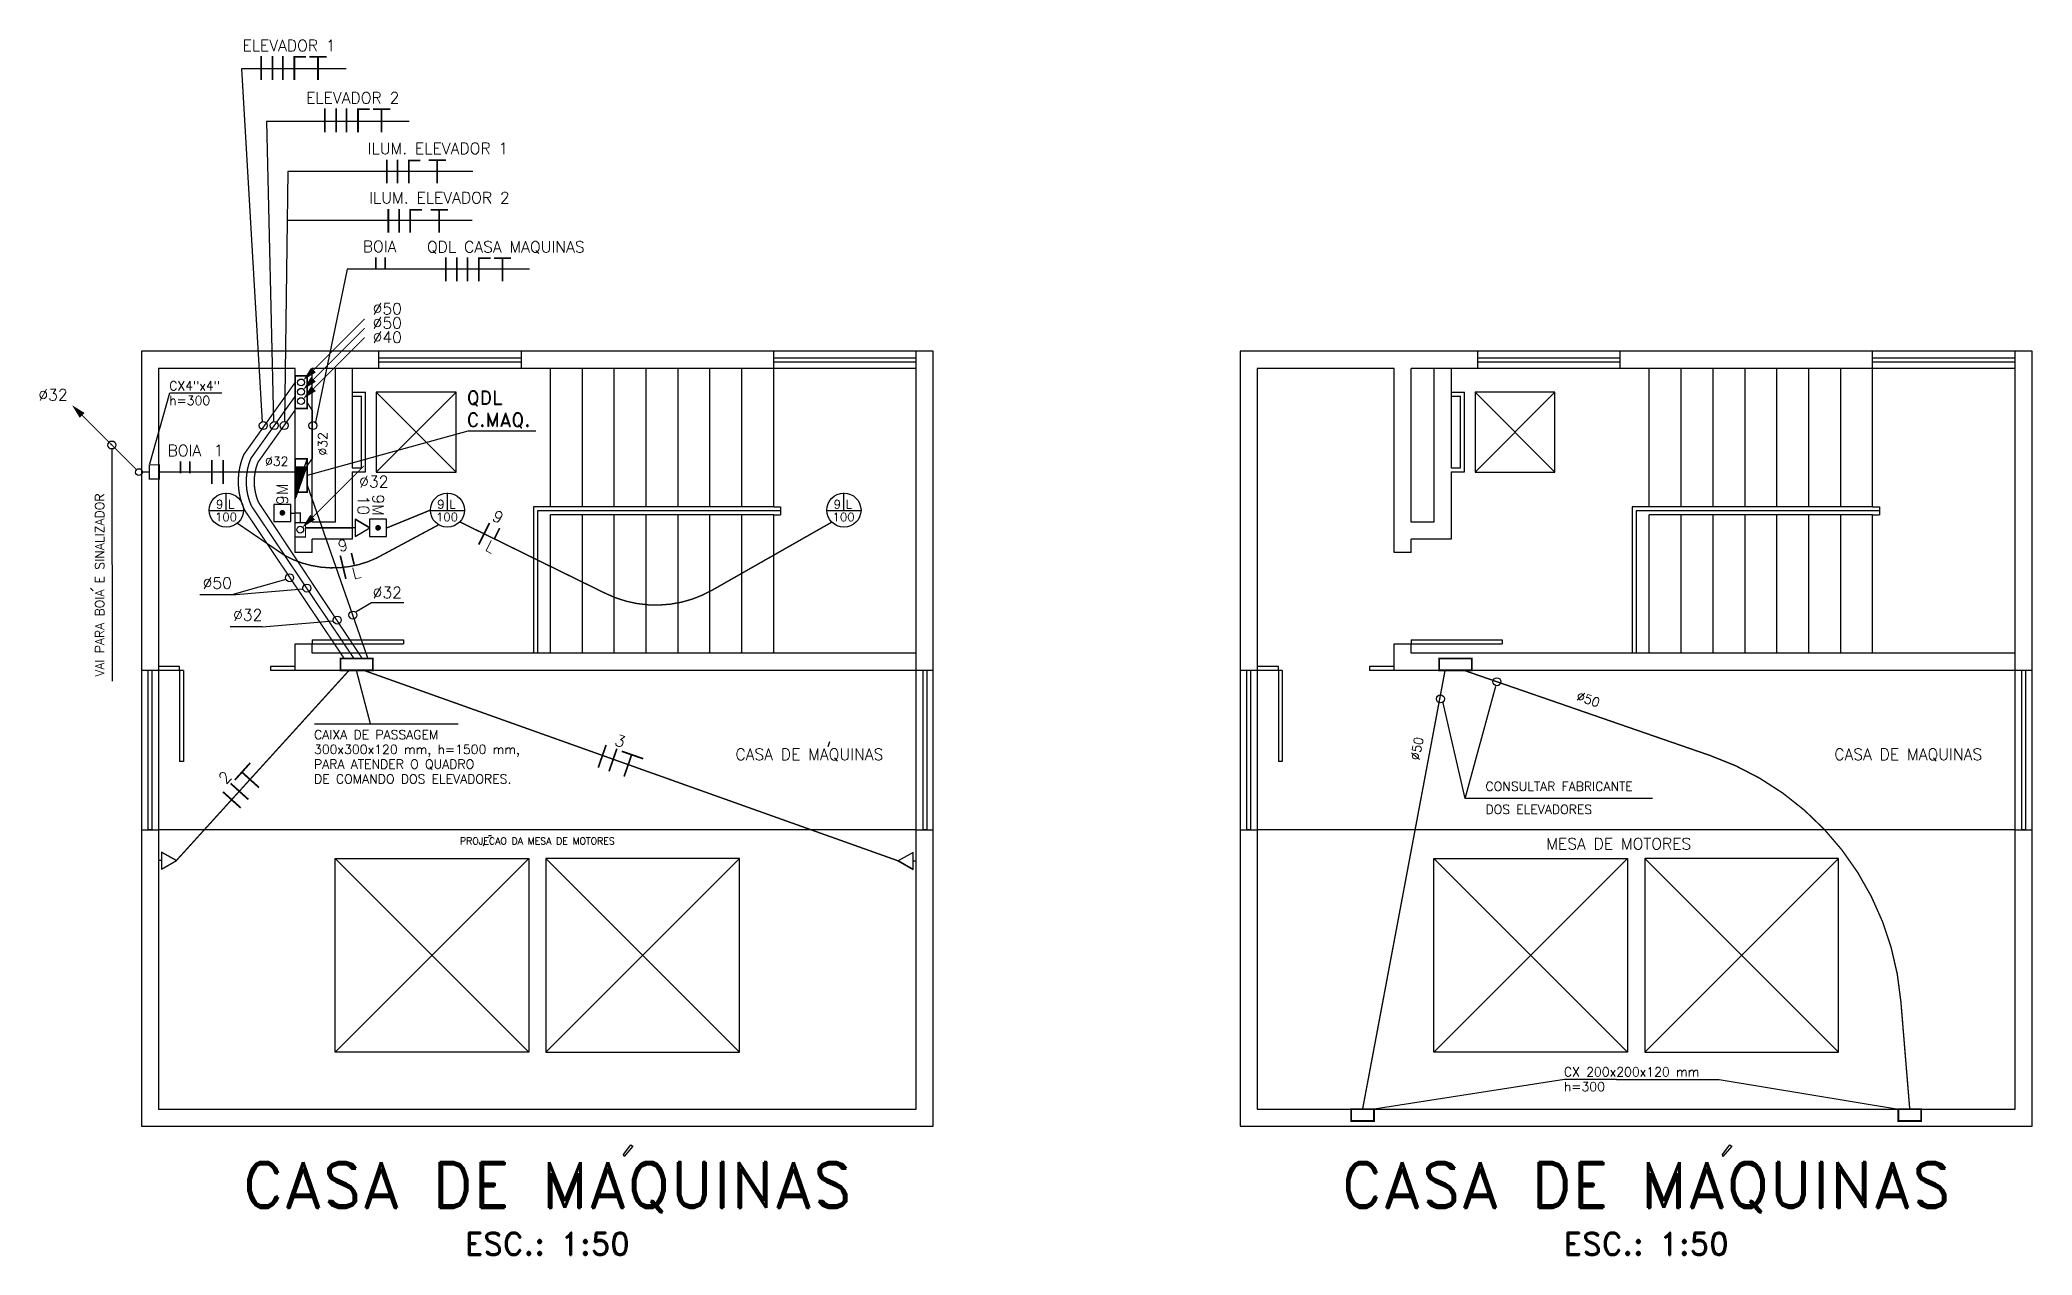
# Model space of a CAD drawing. Extents: x 0.002 to 0.352, y 0.005 to 0.218.
import ezdxf
from ezdxf.enums import TextEntityAlignment as Align

# ---------------------------------------------------------------- set-up
doc = ezdxf.new("R2010")
doc.units = 0
doc.header["$LTSCALE"] = 250
doc.header["$MEASUREMENT"] = 0
doc.linetypes.add('DASHED', pattern=[0.75, 0.5, -0.25])
doc.linetypes.add('DASHEDX2', pattern=[1.5, 1, -0.5])
doc.layers.get('0').update_dxf_attribs({"linetype": 'CONTINUOUS'})
for name, color, linetype in [('CEMIG', 1, 'CONTINUOUS'), ('DETALHES', 7, 'CONTINUOUS'), ('ILUMINACAO', 1, 'CONTINUOUS'), ('QELET', 1, 'CONTINUOUS'), ('TOMADAS', 1, 'CONTINUOUS'), ('TUBELETRICA', 5, 'CONTINUOUS')]:
    doc.layers.add(name, color=color, linetype=linetype)
doc.styles.add('ROMAND', font='romand', dxfattribs={"height": 200})
doc.styles.add('ROMANS', font='ROMANS.SHX', dxfattribs={"height": 80})

# ---------------------------------------------------------------- blocks, each defined once
blk = doc.blocks.new('FASE1RET')
at = {"const_width": 0.3}
for points in [[(0.15, 2.1), (0.15, -2.1)], [(2.15, 2.1), (2.15, 0)]]:
    blk.add_lwpolyline(points, dxfattribs=at)
at = {"style": 'ROMANS'}
for tag, p in [('C', (0.15, 2.75)), ('R', (1.45, -2.5))]:
    blk.add_attdef(tag, p, '', height=2, dxfattribs=at)
blk = doc.blocks.new('LPR8')
for p, q in [((0, 35), (0, 0)), ((0, 35), (800, 35)), ((0, 0), (800, 0)), ((800, 35), (800, 0))]:
    blk.add_line(p, q)
blk = doc.blocks.new('2FASETER')
at = {"const_width": 0.3}
for points in [[(0.15, 2.1), (0.15, -2.1)], [(2.15, 2.1), (2.15, -2.1)], [(3.1, 1.95), (7.1, 1.95)], [(4.95, 1.8), (4.95, -2.1)]]:
    blk.add_lwpolyline(points, dxfattribs=at)
at = {"style": 'ROMANS'}
for tag, p in [('C', (1.4, 2.55)), ('B', (2.4, -4.75))]:
    blk.add_attdef(tag, p, '', height=2, dxfattribs=at)
blk = doc.blocks.new('TOBAIXA')
at = {"layer": 'TOMADAS', "color": 1}
blk.add_line((-0.03, 0.54), (-0.03, 0.04), dxfattribs=at)
blk.add_lwpolyline([(-1.53, 0.54), (1.47, 0.54), (-0.03, 3.14)], close=True, dxfattribs=at)
blk.add_lwpolyline([(-1.53, 0.54), (-0.03, 3.14), (-1.53, 0.54)], dxfattribs=at)
at = {"layer": 'TOMADAS', "color": 1, "linetype": 'Continuous', "style": 'ROMANS'}
for tag, p, flags in [('P', (0, 4), 13), ('FP', (0, -2), 13), ('N', (2, 1), 4)]:
    blk.add_attdef(tag, p, '', height=2, dxfattribs=dict(at, flags=flags))
blk = doc.blocks.new('CP2')
at = {"layer": 'QELET', "const_width": 15}
blk.add_lwpolyline([(0, 105), (200, 105), (200, 0), (0, 0)], close=True, dxfattribs=at)
blk = doc.blocks.new('INCAND')
at = {"layer": 'ILUMINACAO'}
for p, q in [((0.04, -0.04), (0.04, 3.03)), ((-2.97, -0.04), (3.05, -0.04))]:
    blk.add_line(p, q, dxfattribs=at)
blk.add_circle((0.04, 0.01), 3, dxfattribs=at)
at = {"layer": 'ILUMINACAO', "style": 'ROMANS'}
for tag, p, flags in [('N', (-1.76, 0.29), 4), ('P', (-1.95, -1.95), 12), ('FP', (-1.24, -5.54), 13)]:
    blk.add_attdef(tag, p, '', height=1.5, dxfattribs=dict(at, flags=flags))
blk.add_attdef('R', (0.37, 0.3), '', height=1.5, dxfattribs=at)
blk = doc.blocks.new('RETORNO')
at = {"const_width": 0.3}
blk.add_lwpolyline([(0.17, 2.12), (0.17, 0.02)], dxfattribs=at)
at = {"style": 'ROMANS'}
blk.add_attdef('R', (-0.57, -3.03), '', height=2, dxfattribs=at)
blk = doc.blocks.new('FASE')
at = {"const_width": 0.3}
for points in [[(0, 1.95), (0.3, 1.95)], [(0.15, 1.8), (0.15, -2.1)]]:
    blk.add_lwpolyline(points, dxfattribs=at)
at = {"style": 'ROMANS'}
blk.add_attdef('C', (-0.14, 3.55), '', height=2, dxfattribs=at)
blk = doc.blocks.new('FAFAFANT')
at = {"const_width": 0.3}
for points in [[(0.15, 2.1), (0.15, -2.1)], [(2.1, 2.1), (2.1, -2.1)], [(3.95, 2.1), (3.95, -2.1)], [(5.95, 2.1), (5.95, -2.1)], [(6.05, 1.95), (8, 1.95)], [(8.6, 1.95), (11.6, 1.95)], [(10.1, 2.1), (10.1, -2.1)]]:
    blk.add_lwpolyline(points, dxfattribs=at)
at = {"style": 'ROMANS'}
for tag, p in [('C', (1.9, 2.95)), ('B', (2.35, -5.4))]:
    blk.add_attdef(tag, p, '', height=2, dxfattribs=at)
blk = doc.blocks.new('TCP44')
at = {"layer": 'TUBELETRICA', "color": 5}
blk.add_line((228, 0), (-228, 0), dxfattribs=at)
at = {"layer": 'TUBELETRICA', "color": 5, "style": 'ROMANS'}
for s, p in [('CX4"x4"', (-233, 26)), ('h=300', (-233, -103))]:
    blk.add_text(s, height=80, dxfattribs=at).set_placement(p)
blk = doc.blocks.new('2FASE')
at = {"const_width": 0.3}
for points in [[(0.15, 2.1), (0.15, -2.1)], [(2.15, 2.1), (2.15, -2.1)]]:
    blk.add_lwpolyline(points, dxfattribs=at)
at = {"style": 'ROMANS'}
blk.add_attdef('C', (0.5, 2.8), '', height=2, dxfattribs=at)
blk = doc.blocks.new('TD')
at = {"color": 1, "const_width": 8}
blk.add_lwpolyline([(110, 110), (559, 559)], dxfattribs=at)
at = {"color": 1}
blk.add_lwpolyline([(110, 110, 60, 0, 0), (21, 21, 0, 0, 0)], format="xyseb", dxfattribs=at)
blk.add_circle((0, 0), 30, dxfattribs=at)
blk = doc.blocks.new('CP44')
at = {"layer": 'CEMIG', "const_width": 10}
blk.add_lwpolyline([(0, 0), (125, 0), (125, 90), (0, 90)], close=True, dxfattribs=at)
blk = doc.blocks.new('*X11')
at = {"color": 0}
for p, q in [((3974, 9685), (4078, 9685)), ((3974, 9680), (4076, 9680)), ((3974, 9675), (4075, 9675)), ((3974, 9670), (4073, 9670)), ((3974, 9665), (4071, 9665)), ((3974, 9660), (4069, 9660)), ((3974, 9655), (4067, 9655)), ((3974, 9650), (4066, 9650)), ((3974, 9645), (4064, 9645)), ((3974, 9640), (4062, 9640)), ((3974, 9635), (4060, 9635)), ((3974, 9630), (4058, 9630)), ((3974, 9625), (4057, 9625)), ((3974, 9620), (4055, 9620)), ((3974, 9615), (4053, 9615)), ((3974, 9610), (4051, 9610)), ((3974, 9605), (4050, 9605)), ((3974, 9600), (4048, 9600)), ((3974, 9595), (4046, 9595)), ((3974, 9590), (4044, 9590)), ((3974, 9585), (4042, 9585)), ((3974, 9580), (4041, 9580)), ((3974, 9575), (4039, 9575)), ((3974, 9570), (4037, 9570)), ((3974, 9565), (4035, 9565)), ((3974, 9560), (4033, 9560)), ((3974, 9555), (4032, 9555)), ((3974, 9550), (4030, 9550)), ((3974, 9545), (4028, 9545)), ((3974, 9540), (4026, 9540)), ((3974, 9535), (4024, 9535)), ((3974, 9530), (4023, 9530)), ((3974, 9525), (4021, 9525)), ((3974, 9520), (4019, 9520)), ((3974, 9515), (4017, 9515)), ((3974, 9510), (4015, 9510)), ((3974, 9505), (4014, 9505)), ((3974, 9500), (4012, 9500)), ((3974, 9495), (4010, 9495)), ((3974, 9490), (4008, 9490)), ((3974, 9485), (4007, 9485)), ((3974, 9480), (4005, 9480)), ((3974, 9475), (4003, 9475)), ((3974, 9470), (4001, 9470)), ((3974, 9465), (3999, 9465)), ((3974, 9460), (3998, 9460)), ((3974, 9455), (3996, 9455)), ((3974, 9450), (3994, 9450)), ((3974, 9445), (3992, 9445)), ((3974, 9440), (3990, 9440)), ((3974, 9435), (3989, 9435)), ((3974, 9430), (3987, 9430)), ((3974, 9425), (3985, 9425)), ((3974, 9420), (3983, 9420)), ((3974, 9415), (3981, 9415)), ((3974, 9410), (3980, 9410)), ((3974, 9405), (3978, 9405)), ((3974, 9400), (3976, 9400)), ((3974, 9395), (3974, 9395))]:
    blk.add_line(p, q, dxfattribs=at)
blk = doc.blocks.new('CP3')
at = {"layer": 'CEMIG', "const_width": 15}
blk.add_lwpolyline([(0, 105), (285, 105), (285, 0), (0, 0)], close=True, dxfattribs=at)
blk = doc.blocks.new('CP30')
at = {"layer": 'TOMADAS'}
blk.add_blockref('CP3', (0, 0), dxfattribs=at)
blk = doc.blocks.new('TERRA')
at = {"const_width": 0.3}
for points in [[(-0.08, 1.95), (2.97, 1.95)], [(1.42, 2.1), (1.42, -2.1)]]:
    blk.add_lwpolyline(points, dxfattribs=at)
at = {"style": 'ROMANS'}
blk.add_attdef('B', (0.52, -5.02), '', height=2, dxfattribs=at)
blk = doc.blocks.new('NEUTRO')
at = {"const_width": 0.3}
for points in [[(0.15, 2.1), (0.15, -2.1)], [(0.2, 1.95), (2.2, 1.95)]]:
    blk.add_lwpolyline(points, dxfattribs=at)
at = {"style": 'ROMANS'}
blk.add_attdef('C', (0.04, 2.98), '', height=2, dxfattribs=at)

msp = doc.modelspace()

# ---------------------------------------------------------------- linework, layer by layer
at = {"layer": 'DETALHES'}
for p, q in [((0.03738, 0.21296), (0.04103, 0.15095)), ((0.05575, 0.21296), (0.03738, 0.21296)), ((0.0668, 0.2037), (0.04177, 0.2037)), ((0.04177, 0.2037), (0.04304, 0.15106)), ((0.04551, 0.19493), (0.04496, 0.15103)), ((0.07802, 0.19493), (0.04551, 0.19493)), ((0.07786, 0.18632), (0.04534, 0.18632)), ((0.05592, 0.17779), (0.0504, 0.15093)), ((0.08794, 0.17779), (0.05592, 0.17779)), ((0.01982, 0.16338), (0.01982, 0.02738)), ((0.15882, 0.16338), (0.01982, 0.16338)), ((0.06152, 0.16038), (0.06152, 0.16338)), ((0.06152, 0.16223), (0.08652, 0.16223)), ((0.06152, 0.16153), (0.08652, 0.16153)), ((0.08652, 0.16038), (0.08652, 0.16338)), ((0.13082, 0.16153), (0.13082, 0.16338)), ((0.13082, 0.16223), (0.15582, 0.16223)), ((0.13082, 0.16153), (0.15582, 0.16153)), ((0.13082, 0.13608), (0.13082, 0.16153)), ((0.15582, 0.16223), (0.15582, 0.16338)), ((0.15582, 0.03038), (0.15582, 0.16223)), ((0.15882, 0.02738), (0.15882, 0.16338)), ((0.21269, 0.16338), (0.21269, 0.02738)), ((0.35169, 0.16338), (0.21269, 0.16338)), ((0.25439, 0.16038), (0.25439, 0.16338)), ((0.25439, 0.16223), (0.27939, 0.16223)), ((0.25439, 0.16153), (0.27939, 0.16153)), ((0.27939, 0.16038), (0.27939, 0.16338)), ((0.32369, 0.16153), (0.32369, 0.16338)), ((0.32369, 0.16223), (0.34869, 0.16223)), ((0.32369, 0.16153), (0.34869, 0.16153)), ((0.32369, 0.13608), (0.32369, 0.16153)), ((0.34869, 0.16223), (0.34869, 0.16338)), ((0.34869, 0.03038), (0.34869, 0.16223)), ((0.35169, 0.02738), (0.35169, 0.16338)), ((0.02282, 0.16038), (0.02282, 0.03038)), ((0.04682, 0.16038), (0.02282, 0.16038)), ((0.04682, 0.12805), (0.04682, 0.16038)), ((0.15582, 0.16038), (0.04982, 0.16038)), ((0.04982, 0.13338), (0.04982, 0.16038)), ((0.05382, 0.16038), (0.05382, 0.13338)), ((0.05682, 0.16038), (0.05682, 0.1429)), ((0.09162, 0.13608), (0.09162, 0.16038)), ((0.09722, 0.13608), (0.09722, 0.16038)), ((0.10282, 0.13608), (0.10282, 0.16038)), ((0.10842, 0.13608), (0.10842, 0.16038)), ((0.11402, 0.13608), (0.11402, 0.16038)), ((0.11962, 0.13608), (0.11962, 0.16038)), ((0.12522, 0.13608), (0.12522, 0.16038)), ((0.21569, 0.16038), (0.21569, 0.03038)), ((0.23969, 0.16038), (0.21569, 0.16038)), ((0.23969, 0.12805), (0.23969, 0.16038)), ((0.34869, 0.16038), (0.24269, 0.16038)), ((0.24269, 0.13338), (0.24269, 0.16038)), ((0.24669, 0.16038), (0.24669, 0.13338)), ((0.24969, 0.16038), (0.24969, 0.1429)), ((0.28449, 0.13608), (0.28449, 0.16038)), ((0.29009, 0.13608), (0.29009, 0.16038)), ((0.29569, 0.13608), (0.29569, 0.16038)), ((0.30129, 0.13608), (0.30129, 0.16038)), ((0.30689, 0.13608), (0.30689, 0.16038)), ((0.31249, 0.13608), (0.31249, 0.16038)), ((0.31809, 0.13608), (0.31809, 0.16038)), ((0.02478, 0.156), (0.02122, 0.14355)), ((0.0771, 0.14938), (0.04892, 0.14159)), ((0.08903, 0.14938), (0.0771, 0.14938)), ((0.01464, 0.14639), (0.01469, 0.10548)), ((0.04892, 0.14452), (0.04682, 0.13866)), ((0.05682, 0.1422), (0.05682, 0.13038)), ((0.24969, 0.1422), (0.24969, 0.13038)), ((0.04307, 0.13649), (0.04307, 0.13349)), ((0.04607, 0.13649), (0.04307, 0.13649)), ((0.04607, 0.13349), (0.04607, 0.13649)), ((0.04307, 0.13349), (0.04607, 0.13349)), ((0.04607, 0.13499), (0.04682, 0.13499)), ((0.05382, 0.13338), (0.04982, 0.13338)), ((0.06287, 0.13389), (0.05987, 0.13389)), ((0.05987, 0.13389), (0.05987, 0.13089)), ((0.06287, 0.13089), (0.06287, 0.13389)), ((0.08862, 0.13608), (0.08862, 0.11038)), ((0.13082, 0.13608), (0.08862, 0.13608)), ((0.08932, 0.13538), (0.08932, 0.11038)), ((0.13201, 0.13538), (0.08932, 0.13538)), ((0.09162, 0.11038), (0.09162, 0.13468)), ((0.13082, 0.13468), (0.09162, 0.13468)), ((0.09722, 0.11038), (0.09722, 0.13468)), ((0.10282, 0.11038), (0.10282, 0.13468)), ((0.10842, 0.11038), (0.10842, 0.13468)), ((0.11402, 0.11038), (0.11402, 0.13468)), ((0.11962, 0.11038), (0.11962, 0.13468)), ((0.12522, 0.11038), (0.12522, 0.13468)), ((0.13082, 0.13608), (0.13201, 0.13608)), ((0.13082, 0.11038), (0.13082, 0.13468)), ((0.13082, 0.13468), (0.13201, 0.13468)), ((0.13201, 0.13608), (0.13201, 0.13468)), ((0.24669, 0.13338), (0.24269, 0.13338)), ((0.28149, 0.13608), (0.28149, 0.11038)), ((0.32369, 0.13608), (0.28149, 0.13608)), ((0.28219, 0.13538), (0.28219, 0.11038)), ((0.32488, 0.13538), (0.28219, 0.13538)), ((0.28449, 0.11038), (0.28449, 0.13468)), ((0.32369, 0.13468), (0.28449, 0.13468)), ((0.29009, 0.11038), (0.29009, 0.13468)), ((0.29569, 0.11038), (0.29569, 0.13468)), ((0.30129, 0.11038), (0.30129, 0.13468)), ((0.30689, 0.11038), (0.30689, 0.13468)), ((0.31249, 0.11038), (0.31249, 0.13468)), ((0.31809, 0.11038), (0.31809, 0.13468)), ((0.32369, 0.13608), (0.32488, 0.13608)), ((0.32369, 0.11038), (0.32369, 0.13468)), ((0.32369, 0.13468), (0.32488, 0.13468)), ((0.32488, 0.13608), (0.32488, 0.13468)), ((0.04982, 0.12805), (0.04982, 0.13038)), ((0.05682, 0.13038), (0.04982, 0.13038)), ((0.05987, 0.13089), (0.06287, 0.13089)), ((0.24269, 0.12805), (0.24269, 0.13038)), ((0.24969, 0.13038), (0.24269, 0.13038)), ((0.04982, 0.12805), (0.04682, 0.12805)), ((0.24269, 0.12805), (0.23969, 0.12805)), ((0.0452, 0.12334), (0.03568, 0.12061)), ((0.01136, 0.12131), (0.01089, 0.12181)), ((0.03568, 0.12061), (0.03006, 0.12061)), ((0.03568, 0.12061), (0.0482, 0.12166)), ((0.0602, 0.11922), (0.05751, 0.11762)), ((0.06591, 0.11922), (0.0602, 0.11922)), ((0.04102, 0.11501), (0.05354, 0.11605)), ((0.04102, 0.11501), (0.0354, 0.11501)), ((0.04682, 0.11205), (0.04982, 0.11205)), ((0.04682, 0.10738), (0.04682, 0.11205)), ((0.04982, 0.11038), (0.04982, 0.11205)), ((0.23969, 0.10738), (0.23969, 0.11205)), ((0.23969, 0.11205), (0.24269, 0.11205)), ((0.24269, 0.11038), (0.24269, 0.11205)), ((0.15582, 0.11038), (0.04982, 0.11038)), ((0.15582, 0.10738), (0.15582, 0.11038)), ((0.34869, 0.11038), (0.24269, 0.11038)), ((0.34869, 0.10738), (0.34869, 0.11038)), ((0.02282, 0.10738), (0.01982, 0.10738)), ((0.02096, 0.10738), (0.02096, 0.07938)), ((0.02166, 0.10738), (0.02166, 0.07938)), ((0.02651, 0.10808), (0.02282, 0.10808)), ((0.02651, 0.10738), (0.02282, 0.10738)), ((0.02651, 0.10738), (0.02651, 0.10808)), ((0.04251, 0.10808), (0.04251, 0.10738)), ((0.04682, 0.10808), (0.04251, 0.10808)), ((0.04682, 0.10738), (0.04251, 0.10738)), ((0.04682, 0.10738), (0.04682, 0.10808)), ((0.15696, 0.10738), (0.04682, 0.10738)), ((0.15696, 0.10738), (0.15696, 0.07938)), ((0.15882, 0.10738), (0.15696, 0.10738)), ((0.15766, 0.10738), (0.15766, 0.07938)), ((0.21569, 0.10738), (0.21269, 0.10738)), ((0.21382, 0.10738), (0.21382, 0.07938)), ((0.21452, 0.10738), (0.21452, 0.07938)), ((0.21938, 0.10808), (0.21569, 0.10808)), ((0.21938, 0.10738), (0.21569, 0.10738)), ((0.21938, 0.10738), (0.21938, 0.10808)), ((0.23969, 0.10808), (0.23538, 0.10808)), ((0.23538, 0.10808), (0.23538, 0.10738)), ((0.23969, 0.10738), (0.23538, 0.10738)), ((0.23969, 0.10738), (0.23969, 0.10808)), ((0.34982, 0.10738), (0.23969, 0.10738)), ((0.34982, 0.10738), (0.34982, 0.07938)), ((0.35169, 0.10738), (0.34982, 0.10738)), ((0.35052, 0.10738), (0.35052, 0.07938)), ((0.25217, 0.08486), (0.24824, 0.10192)), ((0.25217, 0.08486), (0.25757, 0.10462)), ((0.14038, 0.09402), (0.14067, 0.09489)), ((0.28507, 0.08486), (0.25217, 0.08486)), ((0.01982, 0.07938), (0.02282, 0.07938)), ((0.02166, 0.07938), (0.02096, 0.07938)), ((0.07996, 0.07698), (0.0798, 0.07653)), ((0.08073, 0.07839), (0.08125, 0.07839)), ((0.15582, 0.07938), (0.15882, 0.07938)), ((0.15766, 0.07938), (0.15696, 0.07938)), ((0.21269, 0.07938), (0.21569, 0.07938)), ((0.21452, 0.07938), (0.21382, 0.07938)), ((0.34869, 0.07938), (0.21569, 0.07938)), ((0.34869, 0.07938), (0.35169, 0.07938)), ((0.35052, 0.07938), (0.34982, 0.07938)), ((0.08782, 0.07438), (0.05382, 0.04038)), ((0.08782, 0.04038), (0.05382, 0.07438)), ((0.05382, 0.07438), (0.08782, 0.07438)), ((0.05382, 0.04038), (0.05382, 0.07438)), ((0.08782, 0.07438), (0.08782, 0.04038)), ((0.09082, 0.04038), (0.12482, 0.07438)), ((0.09082, 0.07438), (0.12482, 0.04038)), ((0.09082, 0.07438), (0.09082, 0.04038)), ((0.12482, 0.07438), (0.09082, 0.07438)), ((0.12482, 0.04038), (0.12482, 0.07438)), ((0.08782, 0.04038), (0.05382, 0.04038)), ((0.09082, 0.04038), (0.12482, 0.04038)), ((0.26961, 0.03558), (0.23617, 0.03038)), ((0.27872, 0.03558), (0.29673, 0.03558)), ((0.29673, 0.03558), (0.3282, 0.03038)), ((0.02282, 0.03038), (0.15582, 0.03038)), ((0.21569, 0.03038), (0.34869, 0.03038)), ((0.01982, 0.02738), (0.15882, 0.02738)), ((0.21269, 0.02738), (0.35169, 0.02738)), ((0.10446, 0.0224), (0.10574, 0.02411)), ((0.10454, 0.02206), (0.10446, 0.0224)), ((0.10608, 0.02386), (0.10454, 0.02206)), ((0.10574, 0.02411), (0.10608, 0.02386)), ((0.29732, 0.0224), (0.2986, 0.02411)), ((0.29741, 0.02206), (0.29732, 0.0224)), ((0.29895, 0.02386), (0.29741, 0.02206)), ((0.2986, 0.02411), (0.29895, 0.02386))]:
    msp.add_line(p, q, dxfattribs=at)
at = {"layer": 'DETALHES', "linetype": 'DASHED'}
for p, q in [((0.05682, 0.15619), (0.05918, 0.15619)), ((0.05682, 0.15549), (0.05848, 0.15549)), ((0.05848, 0.1429), (0.05848, 0.15549)), ((0.05918, 0.1422), (0.05918, 0.15619)), ((0.07506, 0.15619), (0.06106, 0.14219)), ((0.07506, 0.14219), (0.06106, 0.15619)), ((0.07506, 0.15619), (0.06106, 0.15619)), ((0.06106, 0.15619), (0.06106, 0.14219)), ((0.07506, 0.14219), (0.07506, 0.15619)), ((0.24969, 0.15619), (0.25205, 0.15619)), ((0.24969, 0.15549), (0.25135, 0.15549)), ((0.25135, 0.1429), (0.25135, 0.15549)), ((0.25205, 0.1422), (0.25205, 0.15619)), ((0.26792, 0.15619), (0.25392, 0.14219)), ((0.26792, 0.15619), (0.25392, 0.15619)), ((0.26792, 0.14219), (0.25392, 0.15619)), ((0.25392, 0.15619), (0.25392, 0.14219)), ((0.26792, 0.14219), (0.26792, 0.15619)), ((0.05682, 0.1429), (0.05848, 0.1429)), ((0.05682, 0.1422), (0.05918, 0.1422)), ((0.06106, 0.14219), (0.07506, 0.14219)), ((0.24969, 0.1429), (0.25135, 0.1429)), ((0.24969, 0.1422), (0.25205, 0.1422)), ((0.25392, 0.14219), (0.26792, 0.14219)), ((0.15582, 0.07938), (0.02282, 0.07938)), ((0.24669, 0.04038), (0.24669, 0.07438)), ((0.28069, 0.04038), (0.24669, 0.07438)), ((0.28069, 0.07438), (0.24669, 0.04038)), ((0.24669, 0.07438), (0.28069, 0.07438)), ((0.28069, 0.07438), (0.28069, 0.04038)), ((0.31769, 0.07438), (0.28369, 0.07438)), ((0.28369, 0.07438), (0.31769, 0.04038)), ((0.28369, 0.04038), (0.31769, 0.07438)), ((0.28369, 0.07438), (0.28369, 0.04038)), ((0.31769, 0.04038), (0.31769, 0.07438)), ((0.28069, 0.04038), (0.24669, 0.04038)), ((0.28369, 0.04038), (0.31769, 0.04038))]:
    msp.add_line(p, q, dxfattribs=at)
at = {"layer": 'DETALHES', "color": 7}
for p, q in [((0.06002, 0.098), (0.0576, 0.10738)), ((0.05021, 0.098), (0.07543, 0.098))]:
    msp.add_line(p, q, dxfattribs=at)
at = {"layer": 'DETALHES', "color": 5}
msp.add_line((0.27872, 0.03558), (0.26961, 0.03558), dxfattribs=at)
at = {"layer": 'DETALHES', "linetype": 'DASHEDX2', "const_width": 0.00024}
for points in [[(0.05541, 0.10948), (0.0379, 0.13556, -0.210525), (0.0378, 0.14525), (0.04687, 0.15799)], [(0.05712, 0.10947), (0.03913, 0.13624, -0.204167), (0.03903, 0.14456), (0.04682, 0.1555)], [(0.05859, 0.10945), (0.04036, 0.13691, -0.196426), (0.04027, 0.14388), (0.04682, 0.15309)], [(0.25196, 0.10738), (0.29516, 0.09243, -0.29718), (0.32864, 0.04929), (0.3302, 0.03038)]]:
    msp.add_lwpolyline(points, format="xyb", dxfattribs=at)
at = {"layer": 'DETALHES'}
msp.add_lwpolyline([(0.00942, 0.15214, 0.0012, 0, 0), (0.00765, 0.15391, 0, 0, 0)], format="xyseb", dxfattribs=at)
for points, const_width in [([(0.04892, 0.1544), (0.04983, 0.15297), (0.04983, 0.14457), (0.04892, 0.14332)], 0.00024), ([(0.00942, 0.15214), (0.01896, 0.1426)], 0.00016), ([(0.01999, 0.14217), (0.02122, 0.14217)], 0.00024), ([(0.04892, 0.13994), (0.05959, 0.10942)], 0.00024), ([(0.04682, 0.13499), (0.04771, 0.13499), (0.04771, 0.13329)], 0.00024), ([(0.07054, 0.1355), (0.06292, 0.13239)], 0.00024), ([(0.05682, 0.13239), (0.04862, 0.13239)], 0.00024)]:
    msp.add_lwpolyline(points, dxfattribs=dict(at, const_width=const_width))
for points, const_width in [([(0.02302, 0.14096), (0.02302, 0.14346), (0.02122, 0.14346), (0.02122, 0.14096)], 0.0002), ([(0.04892, 0.14452), (0.04892, 0.13866), (0.04682, 0.13866), (0.04682, 0.14452)], 0.0003), ([(0.05475, 0.10948), (0.06045, 0.10948), (0.06045, 0.10738), (0.05475, 0.10738)], 0.0003), ([(0.24762, 0.10948), (0.25332, 0.10948), (0.25332, 0.10738), (0.24762, 0.10738)], 0.0003)]:
    msp.add_lwpolyline(points, close=True, dxfattribs=dict(at, const_width=const_width))
at = {"layer": 'DETALHES', "linetype": 'DASHEDX2', "const_width": 0.00024}
for points in [[(0.02302, 0.14217), (0.04682, 0.14217)], [(0.05628, 0.10738), (0.02596, 0.07399)], [(0.15269, 0.07393), (0.05885, 0.10738)], [(0.24864, 0.10738), (0.23417, 0.03038)]]:
    msp.add_lwpolyline(points, dxfattribs=at)
at = {"layer": 'DETALHES', "const_width": 0.00024}
for points in [[(0.03666, 0.1332), (0.04502, 0.12751, 0.239732), (0.06107, 0.12707), (0.07199, 0.13292)], [(0.07572, 0.13343), (0.10129, 0.12088, 0.248281), (0.11999, 0.12144), (0.141, 0.13339)]]:
    msp.add_lwpolyline(points, format="xyb", dxfattribs=at)
at = {"layer": 'DETALHES', "const_width": 0.0005}
for points in [[(0.04457, 0.13478, 1), (0.04457, 0.13528, 1)], [(0.06137, 0.13264, 1), (0.06137, 0.13214, 1)]]:
    msp.add_lwpolyline(points, format="xyb", close=True, dxfattribs=at)
at = {"layer": 'DETALHES'}
for centre, radius in [((0.04122, 0.15035), 0.0007), ((0.04315, 0.15035), 0.0007), ((0.04489, 0.15035), 0.0007), ((0.04994, 0.15035), 0.0007), ((0.01464, 0.14693), 0.0007), ((0.01455, 0.14701), 0.00006), ((0.01939, 0.14217), 0.0006), ((0.04584, 0.12364), 0.0007), ((0.04887, 0.12181), 0.0007), ((0.05421, 0.1162), 0.0007), ((0.05694, 0.11709), 0.0007), ((0.25774, 0.10538), 0.0007), ((0.24782, 0.10237), 0.0007)]:
    msp.add_circle(centre, radius, dxfattribs=at)

# ---------------------------------------------------------------- block references
ref = msp.add_blockref('FAFAFANT', (0.04072, 0.21309), dxfattribs=dict(at, xscale=0.001, yscale=0.001, zscale=0.001))
ref.add_attrib('C', 'ELEVADOR 1', (0.03756, 0.21604), dxfattribs={"layer": '0', "height": 0.002, "style": 'ROMANS'})
ref = msp.add_blockref('FAFAFANT', (0.05189, 0.2039), dxfattribs=dict(at, xscale=0.001, yscale=0.001, zscale=0.001))
ref.add_attrib('C', 'ELEVADOR 2', (0.04873, 0.20685), dxfattribs={"layer": '0', "height": 0.002, "style": 'ROMANS'})
ref = msp.add_blockref('FASE', (0.06276, 0.19494), dxfattribs=dict(at, xscale=0.001, yscale=0.001, zscale=0.001))
ref.add_attrib('C', 'ILUM. ELEVADOR 1', (0.05953, 0.19799), dxfattribs={"layer": '0', "height": 0.002, "style": 'ROMANS'})
for name, p, xscale, yscale, zscale in [('FASE', (0.06465, 0.19494), 0.001, 0.001, 0.001), ('NEUTRO', (0.06661, 0.19494), 0.001, 0.001, 0.001), ('TERRA', (0.07031, 0.19495), 0.001, 0.001, 0.001), ('FASE', (0.06491, 0.18628), 0.001, 0.001, 0.001), ('NEUTRO', (0.06687, 0.18628), 0.001, 0.001, 0.001), ('TERRA', (0.07065, 0.18628), 0.001, 0.001, 0.001), ('RETORNO', (0.06079, 0.17775), 0.001, 0.001, 0.001), ('TD', (0.04784, 0.15791), 2e-05, 2e-05, 2e-05), ('TD', (0.04784, 0.15627), 2e-05, 2e-05, 2e-05), ('TD', (0.04784, 0.15463), 2e-05, 2e-05, 2e-05), ('TCP44', (0.02936, 0.156), 2e-05, 2e-05, 2e-05), ('RETORNO', (0.02653, 0.14193), 0.001, 0.001, 0.001), ('*X11', (-0.03266, -0.05063), 2e-05, 2e-05, 2e-05), ('TD', (0.0477, 0.13207), 2e-05, 2e-05, 2e-05), ('LPR8', (0.04982, 0.11205), 2e-05, 2e-05, 2e-05), ('LPR8', (0.24269, 0.11205), 2e-05, 2e-05, 2e-05)]:
    msp.add_blockref(name, p, dxfattribs=dict(at, xscale=xscale, yscale=yscale, zscale=zscale))
ref = msp.add_blockref('FASE', (0.06302, 0.18628), dxfattribs=dict(at, xscale=0.001, yscale=0.001, zscale=0.001))
ref.add_attrib('C', 'ILUM. ELEVADOR 2', (0.05979, 0.18933), dxfattribs={"layer": '0', "height": 0.002, "style": 'ROMANS'})
ref = msp.add_blockref('RETORNO', (0.06242, 0.17775), dxfattribs=dict(at, xscale=0.001, yscale=0.001, zscale=0.001))
ref.add_attrib('R', 'BOIA', (0.05868, 0.18078), dxfattribs={"layer": '0', "height": 0.002, "style": 'ROMANS'})
ref = msp.add_blockref('FAFAFANT', (0.07311, 0.17776), dxfattribs=dict(at, xscale=0.001, yscale=0.001, zscale=0.001))
ref.add_attrib('C', 'QDL CASA MAQUINAS', (0.06994, 0.18071), dxfattribs={"layer": '0', "height": 0.002, "style": 'ROMANS'})
for name, p, xscale, yscale, zscale, rotation in [('CP30', (0.04682, 0.15905), 2e-05, 2e-05, 2e-05, 270), ('CP44', (0.04682, 0.13329), 2e-05, 2e-05, 2e-05, 270), ('LPR8', (0.02651, 0.10738), 2e-05, 2e-05, 2e-05, 270), ('LPR8', (0.21938, 0.10738), 2e-05, 2e-05, 2e-05, 270), ('TOBAIXA', (0.02282, 0.07396), 0.001, 0.001, 0.001, 270), ('TOBAIXA', (0.15582, 0.07396), 0.001, 0.001, 0.001, 90), ('CP2', (0.23217, 0.03038), -2e-05, 2e-05, 2e-05, 180), ('CP2', (0.3322, 0.03038), 2e-05, 2e-05, 2e-05, 180)]:
    msp.add_blockref(name, p, dxfattribs=dict(at, xscale=xscale, yscale=yscale, zscale=zscale, rotation=rotation))
ref = msp.add_blockref('RETORNO', (0.02815, 0.14193), dxfattribs=dict(at, xscale=0.001, yscale=0.001, zscale=0.001))
ref.add_attrib('R', 'BOIA', (0.02442, 0.14495), dxfattribs={"layer": '0', "height": 0.002, "style": 'ROMANS'})
at = {"layer": 'DETALHES', "xscale": 0.001, "yscale": 0.001, "zscale": 0.001}
for name, p, values in [('2FASE', (0.03202, 0.14217), {'C': '1'}), ('INCAND', (0.03469, 0.13549), {'N': '9', 'R': 'L', 'P': '100'}), ('INCAND', (0.0735, 0.13549), {'N': '9', 'R': 'L', 'P': '100'}), ('INCAND', (0.14309, 0.13549), {'N': '9', 'R': 'L', 'P': '100'})]:
    msp.add_blockref(name, p, dxfattribs=at).add_auto_attribs(values)
at = {"layer": 'DETALHES'}
ref = msp.add_blockref('TOBAIXA', (0.05679, 0.13237), dxfattribs=dict(at, xscale=0.001, yscale=0.001, zscale=0.001, rotation=270))
ref.add_attrib('N', '10', (0.05779, 0.13807), dxfattribs={"layer": 'TOMADAS', "color": 1, "linetype": 'Continuous', "height": 0.002, "rotation": 270, "style": 'ROMANS', "flags": 4})
at = {"layer": 'DETALHES', "xscale": 0.001, "yscale": 0.001, "zscale": 0.001}
for name, p, rotation, values in [('FASE1RET', (0.07984, 0.13141), 333.4057384272165, {'C': '9', 'R': 'L'}), ('FASE1RET', (0.05508, 0.12544), 13.50040995100172, {'C': '9', 'R': 'L'}), ('2FASETER', (0.10056, 0.09235), 340.8662238965228, {'C': '3'}), ('2FASETER', (0.0356, 0.08453), 47.94180347128444, {'C': '2'})]:
    msp.add_blockref(name, p, dxfattribs=dict(at, rotation=rotation)).add_auto_attribs(values)

# ---------------------------------------------------------------- texts
at = {"layer": 'DETALHES'}
for s, height, style, p in [('%%C50', 0.002, 'ROMANS', (0.06041, 0.16985)), ('%%C50', 0.002, 'ROMANS', (0.06041, 0.16735)), ('%%C40', 0.002, 'ROMANS', (0.06041, 0.16485)), ('%%C32', 0.002, 'ROMANS', (0.00174, 0.15472)), ('QDL', 0.0024, 'ROMAND', (0.07694, 0.15404)), ('C.MAQ.', 0.0024, 'ROMAND', (0.07694, 0.15015)), ('%%C32', 0.0016, 'ROMANS', (0.04152, 0.14327)), ('%%C32', 0.002, 'ROMANS', (0.05805, 0.13949)), ('%%C50', 0.002, 'ROMANS', (0.03057, 0.1217)), ('%%C32', 0.002, 'ROMANS', (0.06041, 0.12003)), ('%%C32', 0.002, 'ROMANS', (0.03591, 0.11609)), ('CAIXA DE PASSAGEM', 0.0016, 'ROMANS', (0.05013, 0.09529)), ('300x300x120 mm, h=1500 mm,', 0.0016, 'ROMANS', (0.05013, 0.0927)), ('PARA ATENDER O QUADRO', 0.0016, 'ROMANS', (0.05013, 0.09011)), ('DE COMANDO DOS ELEVADORES.', 0.0016, 'ROMANS', (0.05013, 0.08752)), ('CONSULTAR FABRICANTE', 0.0016, 'ROMANS', (0.25573, 0.08621)), ('DOS ELEVADORES', 0.0016, 'ROMANS', (0.25573, 0.08217))]:
    msp.add_text(s, height=height, dxfattribs=dict(at, style=style)).set_placement(p)
at = {"layer": 'DETALHES', "style": 'ROMANS'}
for s, height, rotation, p in [('%%C32', 0.0016, 90, (0.05244, 0.14508)), ('VAI PARA BOIA E SINALIZADOR', 0.0016, 90, (0.01331, 0.10626)), ('9M', 0.002, 90, (0.04555, 0.13641)), ('9M', 0.002, 270, (0.06039, 0.13827)), ('%%C50', 0.0016, 341.2023, (0.27158, 0.1022)), ('%%C50', 0.0016, 79.1365, (0.2441, 0.09147))]:
    msp.add_text(s, height=height, rotation=rotation, dxfattribs=at).set_placement(p)
at = {"layer": 'DETALHES'}
for s, height, style, p in [('CASA DE MAQUINAS', 0.002, 'ROMANS', (0.13707, 0.09164)), ('CASA DE MAQUINAS', 0.002, 'ROMANS', (0.32994, 0.09164)), ('PROJECAO DA MESA DE MOTORES', 0.0012, 'ROMANS', (0.08932, 0.07682)), ('MESA DE MOTORES', 0.002, 'ROMANS', (0.27913, 0.07594)), ('CASA DE MAQUINAS', 0.008, 'ROMAND', (0.09108, 0.01306)), ('CASA DE MAQUINAS', 0.008, 'ROMAND', (0.28395, 0.01306)), ('ESC.: 1:50', 0.004, 'ROMAND', (0.09108, 0.00474)), ('ESC.: 1:50', 0.004, 'ROMAND', (0.28395, 0.00474))]:
    msp.add_text(s, height=height, dxfattribs=dict(at, style=style)).set_placement(p, align=Align.CENTER)
at = {"layer": 'DETALHES', "color": 5, "style": 'ROMANS'}
for s, p in [('CX 200x200x120 mm', (0.2695, 0.03611)), ('h=300', (0.2695, 0.03352))]:
    msp.add_text(s, height=0.0016, dxfattribs=at).set_placement(p)

doc.saveas('drawing.dxf')
